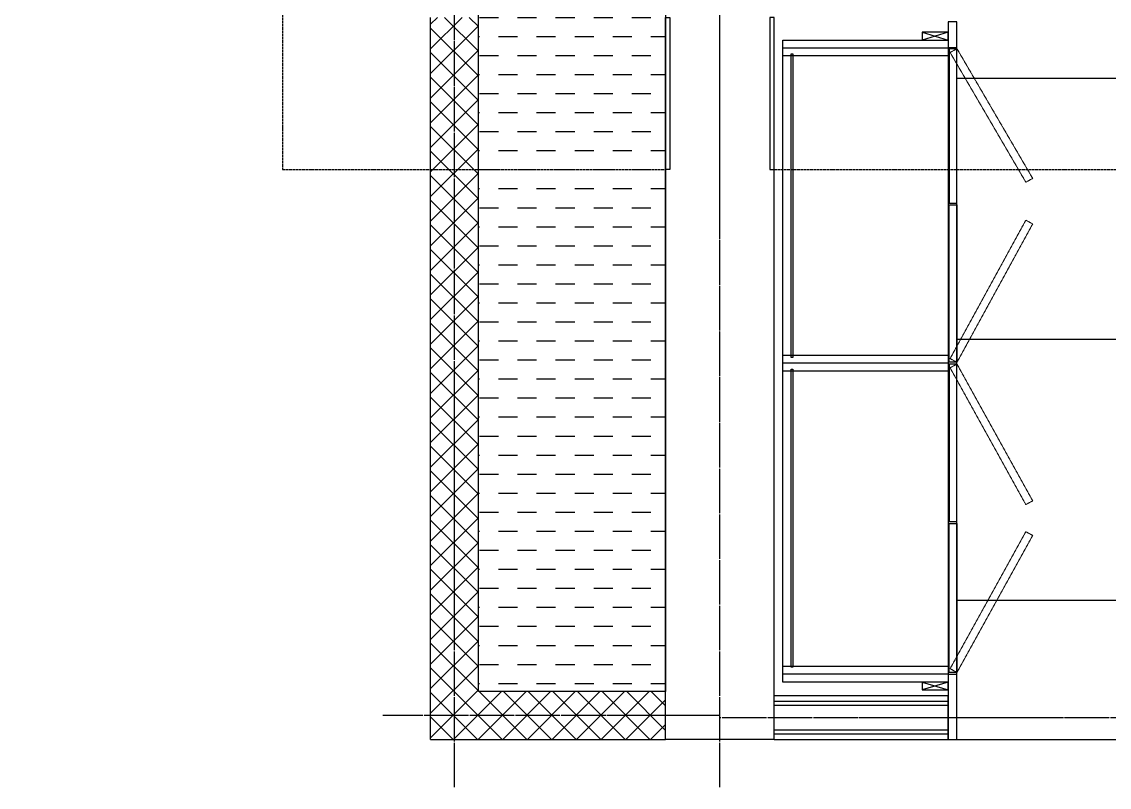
# Model space of a CAD drawing. Header units: millimetres. Extents: x 18456 to 179493, y -203649 to 469211.
# Drawn here: x 130940 to 133439, y -35606 to -33846 of the extents above; entities that cross this region are included whole.
import ezdxf

# ---------------------------------------------------------------- set-up
doc = ezdxf.new("R2010")
doc.units = ezdxf.units.MM
for name, pattern in [('X-평면도(기본형)$0$CEN', [52.5, 50, -1, 0.5, -1]), ('X-평면도(기본형)$0$HID', [2.8, 1.8, -1]), ('X-평면도(기본형)$0$HID2', [7.5, 6, -1.5])]:
    doc.linetypes.add(name, pattern=pattern)
for name, color, linetype, true_color in [('X-평면도(기본형)$0$40HAT', 9, 'Continuous', 0x808080), ('X-평면도(기본형)$0$7GYP', 7, 'Continuous', 0x000000), ('X-평면도(기본형)$0$A02-벽체-조적', 3, 'Continuous', 0x00ff00), ('X-평면도(기본형)$0$CEN', 1, 'X-평면도(기본형)$0$CEN', 0xff0000), ('X-평면도(기본형)$0$I-FL-FUR(B)', 6, 'Continuous', 0xff00ff), ('X-평면도(기본형)$0$INS', 9, 'Continuous', 0x808080), ('X-평면도(기본형)$0$LV', 4, 'Continuous', 0x00ffff), ('X-평면도(기본형)$0$TIL', 5, 'Continuous', 0x0000ff), ('X-평면도(기본형)$0$UIS', 7, 'X-평면도(기본형)$0$HID2', 0x000000), ('X-평면도(기본형)$0$W1', 2, 'Continuous', 0xffff00), ('X-평면도(기본형)$0$W2', 3, 'Continuous', 0x00ff00), ('X-평면도(기본형)$0$설비OPEN', 9, 'Continuous', 0x808080)]:
    doc.layers.add(name, color=color, linetype=linetype, true_color=true_color)
doc.layers.add('X-평면도(기본형)$0$F-FUR-FIX', color=6, linetype='Continuous', lineweight=9, true_color=0xff00ff)

# ---------------------------------------------------------------- blocks, each defined once
blk = doc.blocks.new('X-평면도(기본형)$0$A$C0EF505D0')
at = {"layer": 'X-평면도(기본형)$0$F-FUR-FIX', "color": 1, "linetype": 'X-평면도(기본형)$0$HID', "ltscale": 0.5, "true_color": 0xff0000}
for points in [[(558.2, 1149.2), (574, 1157.8), (400, 1456), (384.2, 1447.4)], [(558.2, 1061.8), (574, 1053.2), (400, 735), (384.2, 743.6)], [(558.2, 408), (574, 416.5), (400, 731), (384.2, 722.4)], [(558.2, 345.5), (574, 337), (400, 22.1), (384.2, 30.6)]]:
    blk.add_lwpolyline(points, close=True, dxfattribs=at)
at = {"layer": 'X-평면도(기본형)$0$I-FL-FUR(B)', "ltscale": 3}
for p, q in [((380, 1518), (380, -132)), ((400, 1518), (380, 1518)), ((400, -132), (400, 1518)), ((0, 0), (0, 1476)), ((0, 1476), (380, 1476)), ((380, 1494), (320, 1476)), ((320, 1494), (380, 1476)), ((0, 1458), (380, 1458)), ((400, 1458), (380, 1458)), ((380, 1440), (0, 1440)), ((380, 751), (0, 751)), ((380, 733), (0, 733)), ((380, 715), (0, 715)), ((380, 36), (0, 36)), ((380, 18), (0, 18)), ((380, 0), (0, 0)), ((380, 0), (320, -18)), ((320, 0), (380, -18)), ((380, 18), (400, 18)), ((380, -132), (400, -132))]:
    blk.add_line(p, q, dxfattribs=at)
for points in [[(320, 1476), (380, 1476), (380, 1494), (320, 1494)], [(382, 1101.3), (400, 1101.3), (400, 1456), (382, 1456)], [(19, 1444), (23, 1444), (23, 746), (19, 746)], [(382, 1097.3), (400, 1097.3), (400, 735), (382, 735)], [(382, 368.8), (400, 368.8), (400, 731), (382, 731)], [(19, 719), (23, 719), (23, 34.1), (19, 34.1)], [(382, 364.8), (400, 364.8), (400, 22.1), (382, 22.1)], [(320, -18), (380, -18), (380, 0), (320, 0)]]:
    blk.add_lwpolyline(points, close=True, dxfattribs=at)
blk = doc.blocks.new('X-평면도(기본형)$0$is2')
at = {"layer": 'X-평면도(기본형)$0$INS'}
for points in [[(0, -350), (0, 0), (10, 0)], [(250, -350), (250, 0), (240, 0)]]:
    blk.add_lwpolyline(points, dxfattribs=at)
at = {"layer": 'X-평면도(기본형)$0$W1'}
for points in [[(10, 0), (10, -350), (0, -350)], [(240, 0), (240, -350), (250, -350)]]:
    blk.add_lwpolyline(points, dxfattribs=at)

msp = doc.modelspace()

# ---------------------------------------------------------------- hatches: boundary and pattern name
at = {"layer": 'X-평면도(기본형)$0$40HAT'}
h = msp.add_hatch(dxfattribs=at)
h.set_pattern_fill('H3', color=256, scale=40, style=0, pattern_type=2)
h.set_pattern_definition([(315, (-431264.733, -191964.843), (28.2842712, 28.2842712), []), (45, (-431264.733, -191964.843), (-28.2842712, 28.2842712), [])])
h.paths.add_polyline_path([(132419.4, -35495.6), (132419.4, -35385.6), (131989.4, -35385.6), (131989.4, -33835.6), (131879.4, -33835.6), (131879.4, -35495.6)], flags=0)
at = {"layer": 'X-평면도(기본형)$0$설비OPEN'}
h = msp.add_hatch(dxfattribs=at)
h.set_pattern_fill('DASH', color=256, scale=350, style=0, pattern_type=2)
h.set_pattern_definition([(0, (-162883.12, -176635.57), (43.75, 43.75), [43.75, -43.75])])
h.paths.add_polyline_path([(132419.4, -35385.6), (131989.4, -35385.6), (131989.4, -33825.6), (132419.4, -33825.6)], flags=0)

# ---------------------------------------------------------------- linework, layer by layer
at = {"layer": 'X-평면도(기본형)$0$7GYP'}
for p, q in [((133069.4, -35395.6), (132669.4, -35395.6)), ((133069.4, -35408.1), (132669.4, -35408.1)), ((133069.4, -35417.6), (132669.4, -35417.6)), ((133069.4, -35495.6), (133069.4, -35395.6)), ((132669.4, -35473.6), (133069.4, -35473.6)), ((132669.4, -35483.1), (133069.4, -35483.1)), ((132669.4, -35495.6), (133069.4, -35495.6))]:
    msp.add_line(p, q, dxfattribs=at)
at = {"layer": 'X-평면도(기본형)$0$CEN'}
for p, q in [((132544.4, -35605.6), (132544.4, -33035.6)), ((131934.4, -35200.6), (131934.4, -33535.6)), ((131934.4, -35605.6), (131934.4, -34710.6)), ((132544.4, -35440.6), (131769.4, -35440.6)), ((135119.4, -35445.6), (132544.4, -35445.6))]:
    msp.add_line(p, q, dxfattribs=at)
at = {"layer": 'X-평면도(기본형)$0$LV'}
for p, q in [((133089.4, -35175.6), (134299.4, -35175.6)), ((133089.4, -35495.6), (134319.4, -35495.6))]:
    msp.add_line(p, q, dxfattribs=at)
at = {"layer": 'X-평면도(기본형)$0$TIL'}
for p, q in [((133089.4, -33975.6), (134299.4, -33975.6)), ((133089.4, -34575.6), (134299.4, -34575.6))]:
    msp.add_line(p, q, dxfattribs=at)
at = {"layer": 'X-평면도(기본형)$0$UIS'}
for points in [[(125799.4, -33220.6), (131539.4, -33220.6), (131539.4, -34185.6), (132419.4, -34185.6)], [(132669.4, -34185.6), (136739.4, -34185.6)]]:
    msp.add_lwpolyline(points, dxfattribs=at)
at = {"layer": 'X-평면도(기본형)$0$W1'}
for p, q in [((132419.4, -35495.6), (132419.4, -34185.6)), ((132669.4, -35495.6), (132669.4, -34185.6)), ((132669.4, -35495.6), (132419.4, -35495.6))]:
    msp.add_line(p, q, dxfattribs=at)
at = {"layer": 'X-평면도(기본형)$0$W2'}
for p, q in [((131879.4, -35495.6), (131879.4, -33835.6)), ((131989.4, -35385.6), (131989.4, -33835.6)), ((132419.4, -35385.6), (131989.4, -35385.6)), ((132419.4, -35495.6), (132419.4, -35385.6)), ((131879.4, -35495.6), (132419.4, -35495.6))]:
    msp.add_line(p, q, dxfattribs=at)
at = {"layer": 'X-평면도(기본형)$0$설비OPEN'}
msp.add_lwpolyline([(132419.4, -35385.6), (131989.4, -35385.6), (131989.4, -33825.6), (132419.4, -33825.6)], close=True, dxfattribs=at)

# ---------------------------------------------------------------- block references
at = {"layer": 'X-평면도(기본형)$0$A02-벽체-조적'}
msp.add_blockref('X-평면도(기본형)$0$A$C0EF505D0', (132689.4, -35363.6), dxfattribs=at)
at = {"layer": 'X-평면도(기본형)$0$W1', "xscale": -1}
msp.add_blockref('X-평면도(기본형)$0$is2', (132669.4, -33835.6), dxfattribs=at)

doc.saveas('drawing.dxf')
